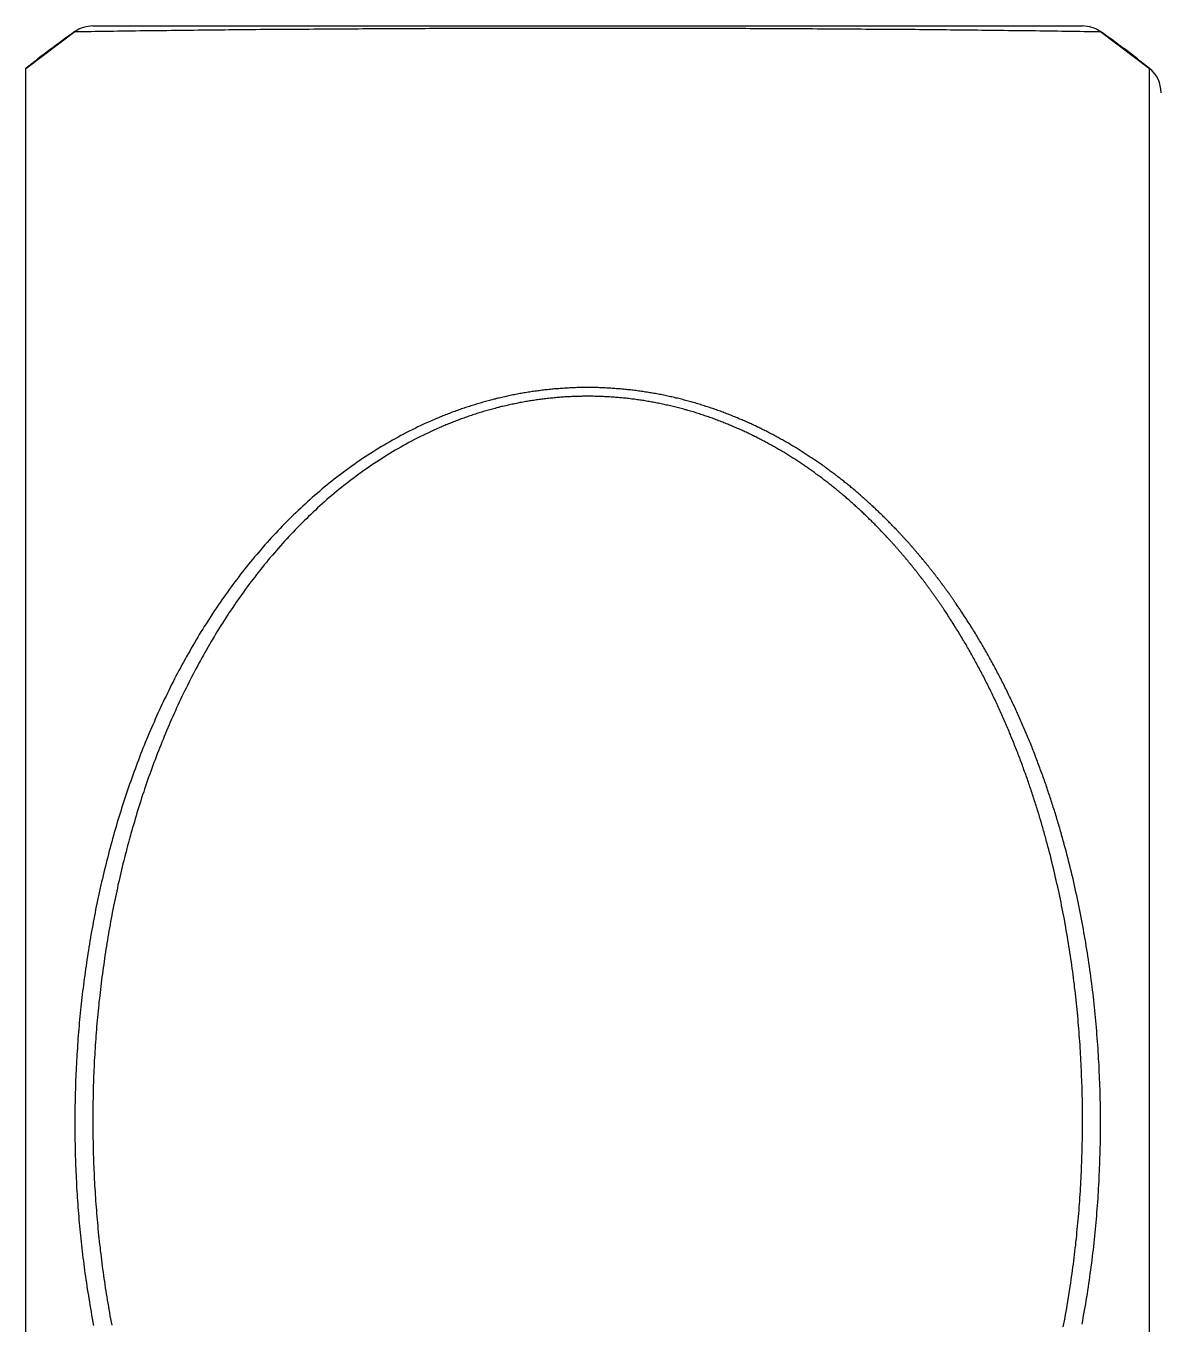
# Model space of a CAD drawing. Header units: millimetres. Extents: x 0 to 3800, y -67 to 2530.
# Drawn here: x 3326.2 to 3337.38, y 975.92 to 988.7 of the extents above; entities that cross this region are included whole.
import ezdxf

# ---------------------------------------------------------------- set-up
doc = ezdxf.new("R2010")
doc.units = ezdxf.units.MM
doc.layers.add('내부선 및 부속', color=4, linetype='Continuous')

msp = doc.modelspace()

# ---------------------------------------------------------------- linework, layer by layer
at = {"layer": '내부선 및 부속', "linetype": 'Continuous'}
for p, q in [((3326.202, 988.28), (3326.683, 988.643)), ((3326.683, 988.643), (3326.844, 988.646)), ((3326.86, 988.699), (3336.607, 988.699)), ((3336.623, 988.646), (3336.784, 988.643)), ((3336.784, 988.643), (3337.266, 988.28)), ((3326.202, 946.003), (3326.202, 988.28)), ((3337.266, 946.003), (3337.266, 988.28))]:
    msp.add_line(p, q, dxfattribs=at)
at = {"layer": '내부선 및 부속', "linetype": 'Continuous', "flags": 128}
for points in [[(3326.844, 988.646), (3326.888, 988.647), (3326.931, 988.647), (3326.975, 988.648), (3327.019, 988.649), (3327.063, 988.649), (3327.107, 988.65), (3327.151, 988.65), (3327.194, 988.651), (3327.238, 988.652), (3327.282, 988.652), (3327.326, 988.653), (3327.37, 988.653), (3327.414, 988.654), (3327.458, 988.655), (3327.501, 988.655), (3327.545, 988.656), (3327.589, 988.656), (3327.633, 988.657), (3327.677, 988.657), (3327.721, 988.658), (3327.765, 988.658), (3327.808, 988.659), (3327.852, 988.659), (3327.896, 988.66), (3327.94, 988.66), (3327.984, 988.661), (3328.028, 988.661), (3328.072, 988.661), (3328.115, 988.662), (3328.159, 988.662), (3328.203, 988.663), (3328.247, 988.663), (3328.291, 988.664), (3328.335, 988.664), (3328.378, 988.664), (3328.422, 988.665), (3328.466, 988.665), (3328.51, 988.666), (3328.554, 988.666), (3328.598, 988.666), (3328.642, 988.667), (3328.685, 988.667), (3328.729, 988.667), (3328.773, 988.668), (3328.817, 988.668), (3328.861, 988.668), (3328.905, 988.669), (3328.949, 988.669), (3328.992, 988.669), (3329.036, 988.67), (3329.08, 988.67), (3329.124, 988.67), (3329.168, 988.671), (3329.212, 988.671), (3329.256, 988.671), (3329.299, 988.671), (3329.343, 988.672), (3329.387, 988.672), (3329.431, 988.672), (3329.475, 988.672), (3329.519, 988.673), (3329.563, 988.673), (3329.606, 988.673), (3329.65, 988.673), (3329.694, 988.674), (3329.738, 988.674), (3329.782, 988.674), (3329.826, 988.674), (3329.87, 988.674), (3329.913, 988.675), (3329.957, 988.675), (3330.001, 988.675), (3330.045, 988.675), (3330.089, 988.675), (3330.133, 988.675), (3330.176, 988.676), (3330.22, 988.676), (3330.264, 988.676), (3330.308, 988.676), (3330.352, 988.676), (3330.396, 988.676), (3330.44, 988.677), (3330.483, 988.677), (3330.527, 988.677), (3330.571, 988.677), (3330.615, 988.677), (3330.659, 988.677), (3330.703, 988.677), (3330.747, 988.677), (3330.79, 988.677), (3330.834, 988.678), (3330.878, 988.678), (3330.922, 988.678), (3330.966, 988.678), (3331.01, 988.678), (3331.054, 988.678), (3331.097, 988.678), (3331.141, 988.678), (3331.185, 988.678), (3331.229, 988.678), (3331.229, 988.678), (3331.273, 988.678), (3331.317, 988.678), (3331.361, 988.678), (3331.404, 988.678), (3331.448, 988.678), (3331.492, 988.678), (3331.536, 988.678), (3331.58, 988.678), (3331.624, 988.678), (3331.668, 988.678), (3331.711, 988.678), (3331.755, 988.678), (3331.799, 988.678), (3331.843, 988.678), (3331.887, 988.678), (3331.931, 988.678), (3331.975, 988.678), (3332.018, 988.678), (3332.062, 988.678), (3332.106, 988.678), (3332.15, 988.678), (3332.194, 988.678), (3332.238, 988.678), (3332.282, 988.678), (3332.325, 988.678), (3332.369, 988.678), (3332.413, 988.678), (3332.457, 988.678), (3332.501, 988.678), (3332.545, 988.678), (3332.589, 988.678), (3332.632, 988.678), (3332.676, 988.677), (3332.72, 988.677), (3332.764, 988.677), (3332.808, 988.677), (3332.852, 988.677), (3332.896, 988.677), (3332.939, 988.677), (3332.983, 988.677), (3333.027, 988.677), (3333.071, 988.676), (3333.115, 988.676), (3333.159, 988.676), (3333.202, 988.676), (3333.246, 988.676), (3333.29, 988.676), (3333.334, 988.675), (3333.378, 988.675), (3333.422, 988.675), (3333.466, 988.675), (3333.509, 988.675), (3333.553, 988.675), (3333.597, 988.674), (3333.641, 988.674), (3333.685, 988.674), (3333.729, 988.674), (3333.773, 988.674), (3333.816, 988.673), (3333.86, 988.673), (3333.904, 988.673), (3333.948, 988.673), (3333.992, 988.672), (3334.036, 988.672), (3334.08, 988.672), (3334.123, 988.672), (3334.167, 988.671), (3334.211, 988.671), (3334.255, 988.671), (3334.299, 988.671), (3334.343, 988.67), (3334.387, 988.67), (3334.43, 988.67), (3334.474, 988.669), (3334.518, 988.669), (3334.562, 988.669), (3334.606, 988.668), (3334.65, 988.668), (3334.694, 988.668), (3334.737, 988.667), (3334.781, 988.667), (3334.825, 988.667), (3334.869, 988.666), (3334.913, 988.666), (3334.957, 988.666), (3335.001, 988.665), (3335.044, 988.665), (3335.088, 988.664), (3335.132, 988.664), (3335.176, 988.664), (3335.22, 988.663), (3335.264, 988.663), (3335.307, 988.662), (3335.351, 988.662), (3335.395, 988.661), (3335.439, 988.661), (3335.483, 988.661), (3335.527, 988.66), (3335.571, 988.66), (3335.614, 988.659), (3335.614, 988.659), (3335.658, 988.659), (3335.702, 988.658), (3335.746, 988.658), (3335.79, 988.657), (3335.834, 988.657), (3335.878, 988.656), (3335.921, 988.656), (3335.965, 988.655), (3336.009, 988.655), (3336.053, 988.654), (3336.097, 988.653), (3336.141, 988.653), (3336.185, 988.652), (3336.228, 988.652), (3336.272, 988.651), (3336.316, 988.65), (3336.36, 988.65), (3336.404, 988.649), (3336.448, 988.649), (3336.491, 988.648), (3336.535, 988.647), (3336.579, 988.647), (3336.623, 988.646), (3336.623, 988.646)], [(3333.233, 984.828), (3333.22, 984.833), (3333.208, 984.839), (3333.195, 984.844), (3333.182, 984.849), (3333.169, 984.854), (3333.157, 984.86), (3333.144, 984.865), (3333.131, 984.87), (3333.118, 984.875), (3333.105, 984.88), (3333.092, 984.885), (3333.079, 984.89), (3333.066, 984.894), (3333.053, 984.899), (3333.04, 984.904), (3333.027, 984.909), (3333.014, 984.913), (3333.001, 984.918), (3332.988, 984.923), (3332.975, 984.927), (3332.962, 984.932), (3332.949, 984.936), (3332.936, 984.941), (3332.923, 984.945), (3332.91, 984.949), (3332.896, 984.953), (3332.883, 984.958), (3332.87, 984.962), (3332.857, 984.966), (3332.844, 984.97), (3332.83, 984.974), (3332.817, 984.978), (3332.804, 984.982), (3332.791, 984.986), (3332.777, 984.99), (3332.764, 984.994), (3332.751, 984.997), (3332.737, 985.001), (3332.724, 985.005), (3332.711, 985.008), (3332.697, 985.012), (3332.684, 985.015), (3332.67, 985.019), (3332.657, 985.022), (3332.644, 985.026), (3332.63, 985.029), (3332.617, 985.032), (3332.603, 985.035), (3332.59, 985.039), (3332.576, 985.042), (3332.563, 985.045), (3332.549, 985.048), (3332.536, 985.051), (3332.522, 985.054), (3332.509, 985.057), (3332.495, 985.06), (3332.482, 985.062), (3332.468, 985.065), (3332.454, 985.068), (3332.441, 985.07), (3332.427, 985.073), (3332.414, 985.076), (3332.4, 985.078), (3332.386, 985.08), (3332.373, 985.083), (3332.359, 985.085), (3332.345, 985.087), (3332.332, 985.09), (3332.318, 985.092), (3332.304, 985.094), (3332.291, 985.096), (3332.277, 985.098), (3332.263, 985.1), (3332.25, 985.102), (3332.236, 985.104), (3332.222, 985.106), (3332.208, 985.108), (3332.195, 985.109), (3332.181, 985.111), (3332.167, 985.113), (3332.154, 985.114), (3332.14, 985.116), (3332.126, 985.117), (3332.112, 985.119), (3332.098, 985.12), (3332.085, 985.121), (3332.071, 985.123), (3332.057, 985.124), (3332.043, 985.125), (3332.03, 985.126), (3332.016, 985.127), (3332.002, 985.128), (3331.988, 985.129), (3331.974, 985.13), (3331.961, 985.131), (3331.947, 985.132), (3331.933, 985.133), (3331.919, 985.133), (3331.905, 985.134), (3331.891, 985.135), (3331.891, 985.135), (3331.878, 985.135), (3331.864, 985.136), (3331.85, 985.136), (3331.836, 985.137), (3331.822, 985.137), (3331.808, 985.137), (3331.795, 985.137), (3331.781, 985.138), (3331.767, 985.138), (3331.753, 985.138), (3331.739, 985.138), (3331.725, 985.138), (3331.712, 985.138), (3331.698, 985.138), (3331.684, 985.138), (3331.67, 985.137), (3331.656, 985.137), (3331.642, 985.137), (3331.629, 985.137), (3331.615, 985.136), (3331.601, 985.136), (3331.587, 985.135), (3331.573, 985.135), (3331.559, 985.134), (3331.546, 985.133), (3331.532, 985.133), (3331.518, 985.132), (3331.504, 985.131), (3331.49, 985.13), (3331.477, 985.129), (3331.463, 985.128), (3331.449, 985.127), (3331.435, 985.126), (3331.421, 985.125), (3331.408, 985.124), (3331.394, 985.122), (3331.38, 985.121), (3331.366, 985.12), (3331.353, 985.118), (3331.339, 985.117), (3331.325, 985.116), (3331.311, 985.114), (3331.297, 985.112), (3331.284, 985.111), (3331.27, 985.109), (3331.256, 985.107), (3331.243, 985.106), (3331.229, 985.104), (3331.215, 985.102), (3331.201, 985.1), (3331.188, 985.098), (3331.174, 985.096), (3331.16, 985.094), (3331.147, 985.092), (3331.133, 985.089), (3331.119, 985.087), (3331.106, 985.085), (3331.092, 985.082), (3331.078, 985.08), (3331.065, 985.078), (3331.051, 985.075), (3331.038, 985.073), (3331.024, 985.07), (3331.01, 985.067), (3330.997, 985.065), (3330.983, 985.062), (3330.97, 985.059), (3330.956, 985.056), (3330.943, 985.053), (3330.929, 985.05), (3330.916, 985.047), (3330.902, 985.044), (3330.889, 985.041), (3330.875, 985.038), (3330.862, 985.035), (3330.848, 985.032), (3330.835, 985.029), (3330.821, 985.025), (3330.808, 985.022), (3330.794, 985.018), (3330.781, 985.015), (3330.768, 985.011), (3330.754, 985.008), (3330.741, 985.004), (3330.728, 985.001), (3330.714, 984.997), (3330.701, 984.993), (3330.688, 984.989), (3330.674, 984.985), (3330.661, 984.981), (3330.648, 984.978), (3330.634, 984.974), (3330.621, 984.969), (3330.608, 984.965), (3330.595, 984.961), (3330.582, 984.957), (3330.568, 984.953), (3330.555, 984.949), (3330.542, 984.944), (3330.529, 984.94), (3330.529, 984.94), (3330.516, 984.935), (3330.503, 984.931), (3330.49, 984.927), (3330.477, 984.922), (3330.464, 984.917), (3330.451, 984.913), (3330.438, 984.908), (3330.425, 984.903), (3330.412, 984.899), (3330.399, 984.894), (3330.386, 984.889), (3330.373, 984.884), (3330.36, 984.879), (3330.347, 984.874), (3330.334, 984.869), (3330.321, 984.864), (3330.308, 984.859), (3330.296, 984.854), (3330.283, 984.848), (3330.27, 984.843), (3330.257, 984.838), (3330.244, 984.833), (3330.232, 984.827), (3330.232, 984.827)], [(3333.187, 984.746), (3333.174, 984.751), (3333.162, 984.756), (3333.15, 984.761), (3333.137, 984.767), (3333.125, 984.772), (3333.112, 984.777), (3333.1, 984.782), (3333.088, 984.787), (3333.075, 984.792), (3333.063, 984.797), (3333.05, 984.802), (3333.038, 984.807), (3333.025, 984.811), (3333.013, 984.816), (3333, 984.821), (3332.987, 984.825), (3332.975, 984.83), (3332.962, 984.835), (3332.949, 984.839), (3332.937, 984.844), (3332.924, 984.848), (3332.911, 984.853), (3332.899, 984.857), (3332.886, 984.861), (3332.873, 984.865), (3332.861, 984.87), (3332.848, 984.874), (3332.835, 984.878), (3332.822, 984.882), (3332.809, 984.886), (3332.797, 984.89), (3332.784, 984.894), (3332.771, 984.898), (3332.758, 984.902), (3332.745, 984.906), (3332.732, 984.909), (3332.719, 984.913), (3332.706, 984.917), (3332.693, 984.92), (3332.68, 984.924), (3332.667, 984.927), (3332.654, 984.931), (3332.641, 984.934), (3332.628, 984.938), (3332.615, 984.941), (3332.602, 984.944), (3332.589, 984.948), (3332.576, 984.951), (3332.563, 984.954), (3332.55, 984.957), (3332.537, 984.96), (3332.524, 984.963), (3332.511, 984.966), (3332.498, 984.969), (3332.485, 984.972), (3332.471, 984.975), (3332.458, 984.977), (3332.445, 984.98), (3332.432, 984.983), (3332.419, 984.985), (3332.406, 984.988), (3332.392, 984.99), (3332.379, 984.993), (3332.366, 984.995), (3332.353, 984.998), (3332.34, 985), (3332.326, 985.002), (3332.313, 985.004), (3332.3, 985.007), (3332.286, 985.009), (3332.273, 985.011), (3332.26, 985.013), (3332.247, 985.015), (3332.233, 985.017), (3332.22, 985.018), (3332.207, 985.02), (3332.193, 985.022), (3332.18, 985.024), (3332.167, 985.025), (3332.153, 985.027), (3332.14, 985.029), (3332.127, 985.03), (3332.113, 985.032), (3332.1, 985.033), (3332.087, 985.034), (3332.073, 985.036), (3332.06, 985.037), (3332.047, 985.038), (3332.033, 985.039), (3332.02, 985.04), (3332.006, 985.041), (3331.993, 985.042), (3331.98, 985.043), (3331.966, 985.044), (3331.953, 985.045), (3331.939, 985.046), (3331.926, 985.047), (3331.913, 985.047), (3331.899, 985.048), (3331.886, 985.049), (3331.886, 985.049), (3331.872, 985.049), (3331.859, 985.05), (3331.845, 985.05), (3331.832, 985.051), (3331.819, 985.051), (3331.805, 985.051), (3331.792, 985.052), (3331.778, 985.052), (3331.765, 985.052), (3331.751, 985.052), (3331.738, 985.052), (3331.725, 985.052), (3331.711, 985.052), (3331.698, 985.052), (3331.684, 985.052), (3331.671, 985.051), (3331.657, 985.051), (3331.644, 985.051), (3331.631, 985.051), (3331.617, 985.05), (3331.604, 985.05), (3331.59, 985.049), (3331.577, 985.049), (3331.563, 985.048), (3331.55, 985.047), (3331.537, 985.047), (3331.523, 985.046), (3331.51, 985.045), (3331.496, 985.044), (3331.483, 985.043), (3331.47, 985.042), (3331.456, 985.041), (3331.443, 985.04), (3331.429, 985.039), (3331.416, 985.038), (3331.403, 985.037), (3331.389, 985.035), (3331.376, 985.034), (3331.363, 985.033), (3331.349, 985.031), (3331.336, 985.03), (3331.322, 985.028), (3331.309, 985.027), (3331.296, 985.025), (3331.282, 985.023), (3331.269, 985.021), (3331.256, 985.02), (3331.243, 985.018), (3331.229, 985.016), (3331.216, 985.014), (3331.203, 985.012), (3331.189, 985.01), (3331.176, 985.008), (3331.163, 985.006), (3331.15, 985.004), (3331.136, 985.001), (3331.123, 984.999), (3331.11, 984.997), (3331.097, 984.994), (3331.083, 984.992), (3331.07, 984.99), (3331.057, 984.987), (3331.044, 984.984), (3331.031, 984.982), (3331.017, 984.979), (3331.004, 984.976), (3330.991, 984.974), (3330.978, 984.971), (3330.965, 984.968), (3330.952, 984.965), (3330.939, 984.962), (3330.926, 984.959), (3330.912, 984.956), (3330.899, 984.953), (3330.886, 984.95), (3330.873, 984.947), (3330.86, 984.943), (3330.847, 984.94), (3330.834, 984.937), (3330.821, 984.933), (3330.808, 984.93), (3330.795, 984.926), (3330.782, 984.923), (3330.769, 984.919), (3330.756, 984.916), (3330.743, 984.912), (3330.731, 984.908), (3330.718, 984.904), (3330.705, 984.901), (3330.692, 984.897), (3330.679, 984.893), (3330.666, 984.889), (3330.653, 984.885), (3330.641, 984.881), (3330.628, 984.877), (3330.615, 984.873), (3330.602, 984.868), (3330.589, 984.864), (3330.577, 984.86), (3330.564, 984.856), (3330.564, 984.856), (3330.551, 984.851), (3330.539, 984.847), (3330.526, 984.842), (3330.513, 984.838), (3330.501, 984.833), (3330.488, 984.829), (3330.475, 984.824), (3330.463, 984.819), (3330.45, 984.815), (3330.438, 984.81), (3330.425, 984.805), (3330.413, 984.8), (3330.4, 984.795), (3330.388, 984.79), (3330.375, 984.785), (3330.363, 984.78), (3330.35, 984.775), (3330.338, 984.77), (3330.326, 984.765), (3330.313, 984.76), (3330.301, 984.755), (3330.289, 984.749), (3330.276, 984.744), (3330.276, 984.744)], [(3330.232, 984.827), (3330.203, 984.815), (3330.174, 984.802), (3330.146, 984.789), (3330.117, 984.776), (3330.089, 984.763), (3330.061, 984.75), (3330.033, 984.736), (3330.004, 984.722), (3329.977, 984.708), (3329.949, 984.694), (3329.921, 984.679), (3329.893, 984.665), (3329.866, 984.65), (3329.838, 984.634), (3329.811, 984.619), (3329.784, 984.604), (3329.756, 984.588), (3329.729, 984.572), (3329.702, 984.556), (3329.676, 984.54), (3329.649, 984.523), (3329.622, 984.506), (3329.596, 984.489), (3329.569, 984.472), (3329.543, 984.455), (3329.517, 984.438), (3329.491, 984.42), (3329.465, 984.402), (3329.439, 984.384), (3329.414, 984.366), (3329.388, 984.348), (3329.363, 984.329), (3329.337, 984.311), (3329.312, 984.292), (3329.287, 984.273), (3329.262, 984.254), (3329.237, 984.235), (3329.213, 984.215), (3329.188, 984.195), (3329.164, 984.176), (3329.14, 984.156), (3329.115, 984.136), (3329.091, 984.115), (3329.068, 984.095), (3329.044, 984.075), (3329.02, 984.054), (3328.997, 984.033), (3328.973, 984.012), (3328.95, 983.991), (3328.927, 983.97), (3328.904, 983.948), (3328.881, 983.927), (3328.859, 983.905), (3328.836, 983.883), (3328.814, 983.861), (3328.792, 983.839), (3328.769, 983.817), (3328.747, 983.795), (3328.726, 983.772), (3328.704, 983.75), (3328.682, 983.727), (3328.661, 983.704), (3328.639, 983.681), (3328.618, 983.658), (3328.597, 983.635), (3328.576, 983.612), (3328.555, 983.588), (3328.535, 983.565), (3328.514, 983.541), (3328.494, 983.517), (3328.474, 983.494), (3328.453, 983.47), (3328.433, 983.446), (3328.414, 983.421), (3328.394, 983.397), (3328.374, 983.373), (3328.355, 983.348), (3328.335, 983.323), (3328.316, 983.299), (3328.297, 983.274), (3328.278, 983.249), (3328.259, 983.224), (3328.24, 983.199), (3328.222, 983.174), (3328.203, 983.148), (3328.185, 983.123), (3328.167, 983.098), (3328.149, 983.072), (3328.131, 983.046), (3328.113, 983.021), (3328.095, 982.995), (3328.078, 982.969), (3328.06, 982.943), (3328.043, 982.917), (3328.026, 982.891), (3328.009, 982.864), (3327.992, 982.838), (3327.975, 982.812), (3327.958, 982.785), (3327.942, 982.759), (3327.942, 982.759), (3327.925, 982.732), (3327.909, 982.705), (3327.893, 982.679), (3327.877, 982.652), (3327.861, 982.625), (3327.845, 982.598), (3327.829, 982.571), (3327.814, 982.543), (3327.798, 982.516), (3327.783, 982.489), (3327.768, 982.462), (3327.752, 982.434), (3327.738, 982.407), (3327.723, 982.379), (3327.708, 982.351), (3327.693, 982.324), (3327.679, 982.296), (3327.664, 982.268), (3327.65, 982.24), (3327.636, 982.212), (3327.622, 982.184), (3327.608, 982.156), (3327.594, 982.128), (3327.581, 982.1), (3327.567, 982.072), (3327.554, 982.044), (3327.54, 982.015), (3327.527, 981.987), (3327.514, 981.959), (3327.501, 981.93), (3327.488, 981.902), (3327.475, 981.873), (3327.463, 981.844), (3327.45, 981.816), (3327.438, 981.787), (3327.426, 981.758), (3327.413, 981.729), (3327.401, 981.701), (3327.389, 981.672), (3327.377, 981.643), (3327.366, 981.614), (3327.354, 981.585), (3327.343, 981.556), (3327.331, 981.526), (3327.32, 981.497), (3327.309, 981.468), (3327.298, 981.439), (3327.287, 981.409), (3327.276, 981.38), (3327.265, 981.351), (3327.254, 981.321), (3327.244, 981.292), (3327.233, 981.262), (3327.223, 981.233), (3327.213, 981.203), (3327.203, 981.174), (3327.193, 981.144), (3327.183, 981.114), (3327.173, 981.085), (3327.163, 981.055), (3327.154, 981.025), (3327.144, 980.995), (3327.135, 980.965), (3327.126, 980.935), (3327.117, 980.906), (3327.107, 980.876), (3327.098, 980.846), (3327.09, 980.816), (3327.081, 980.786), (3327.072, 980.755), (3327.064, 980.725), (3327.055, 980.695), (3327.047, 980.665), (3327.039, 980.635), (3327.03, 980.605), (3327.022, 980.575), (3327.014, 980.544), (3327.007, 980.514), (3326.999, 980.484), (3326.991, 980.453), (3326.984, 980.423), (3326.976, 980.393), (3326.969, 980.362), (3326.962, 980.332), (3326.954, 980.301), (3326.947, 980.271), (3326.94, 980.24), (3326.933, 980.21), (3326.927, 980.179), (3326.92, 980.149), (3326.913, 980.118), (3326.907, 980.088), (3326.901, 980.057), (3326.894, 980.026), (3326.888, 979.996), (3326.882, 979.965), (3326.876, 979.934), (3326.87, 979.903), (3326.864, 979.873), (3326.859, 979.842), (3326.859, 979.842), (3326.853, 979.811), (3326.847, 979.78), (3326.842, 979.75), (3326.837, 979.719), (3326.831, 979.688), (3326.826, 979.657), (3326.821, 979.626), (3326.816, 979.595), (3326.811, 979.565), (3326.807, 979.534), (3326.802, 979.503), (3326.797, 979.472), (3326.793, 979.441), (3326.788, 979.41), (3326.784, 979.379), (3326.78, 979.348), (3326.776, 979.317), (3326.772, 979.286), (3326.768, 979.255), (3326.764, 979.224), (3326.76, 979.193), (3326.756, 979.162), (3326.753, 979.131), (3326.749, 979.1), (3326.746, 979.069), (3326.743, 979.038), (3326.739, 979.006), (3326.736, 978.975), (3326.733, 978.944), (3326.73, 978.913), (3326.727, 978.882), (3326.725, 978.851), (3326.722, 978.82), (3326.719, 978.788), (3326.717, 978.757), (3326.714, 978.726), (3326.712, 978.695), (3326.71, 978.664), (3326.708, 978.632), (3326.706, 978.601), (3326.704, 978.57), (3326.702, 978.539), (3326.7, 978.507), (3326.698, 978.476), (3326.697, 978.445), (3326.695, 978.413), (3326.694, 978.382), (3326.692, 978.351), (3326.691, 978.32), (3326.69, 978.288), (3326.689, 978.257), (3326.688, 978.226), (3326.687, 978.194), (3326.686, 978.163), (3326.685, 978.132), (3326.685, 978.1), (3326.684, 978.069), (3326.684, 978.038), (3326.683, 978.006), (3326.683, 977.975), (3326.683, 977.944), (3326.683, 977.912), (3326.683, 977.881), (3326.683, 977.85), (3326.683, 977.818), (3326.683, 977.787), (3326.684, 977.756), (3326.684, 977.724), (3326.685, 977.693), (3326.685, 977.661), (3326.686, 977.63), (3326.687, 977.599), (3326.687, 977.567), (3326.688, 977.536), (3326.689, 977.505), (3326.691, 977.473), (3326.692, 977.442), (3326.693, 977.411), (3326.695, 977.38), (3326.696, 977.348), (3326.698, 977.317), (3326.699, 977.286), (3326.701, 977.254), (3326.703, 977.223), (3326.705, 977.192), (3326.707, 977.16), (3326.709, 977.129), (3326.711, 977.098), (3326.714, 977.067), (3326.716, 977.035), (3326.719, 977.004), (3326.721, 976.973), (3326.724, 976.942), (3326.727, 976.911), (3326.73, 976.879), (3326.733, 976.848), (3326.736, 976.817), (3326.739, 976.786), (3326.742, 976.755), (3326.745, 976.724), (3326.745, 976.724), (3326.749, 976.692), (3326.752, 976.661), (3326.756, 976.63), (3326.759, 976.599), (3326.763, 976.568), (3326.767, 976.537), (3326.771, 976.506), (3326.775, 976.475), (3326.779, 976.444), (3326.783, 976.413), (3326.788, 976.382), (3326.792, 976.351), (3326.797, 976.32), (3326.801, 976.289), (3326.806, 976.258), (3326.811, 976.227), (3326.816, 976.196), (3326.821, 976.165), (3326.826, 976.135), (3326.826, 976.135)], [(3334.773, 983.739), (3334.765, 983.747), (3334.757, 983.756), (3334.749, 983.764), (3334.74, 983.773), (3334.732, 983.781), (3334.724, 983.79), (3334.715, 983.799), (3334.707, 983.807), (3334.699, 983.816), (3334.69, 983.824), (3334.682, 983.832), (3334.673, 983.841), (3334.665, 983.849), (3334.656, 983.858), (3334.648, 983.866), (3334.639, 983.874), (3334.631, 983.883), (3334.622, 983.891), (3334.614, 983.899), (3334.605, 983.908), (3334.596, 983.916), (3334.588, 983.924), (3334.579, 983.932), (3334.571, 983.941), (3334.562, 983.949), (3334.553, 983.957), (3334.544, 983.965), (3334.536, 983.973), (3334.527, 983.981), (3334.518, 983.989), (3334.509, 983.997), (3334.5, 984.006), (3334.492, 984.014), (3334.483, 984.022), (3334.474, 984.03), (3334.465, 984.037), (3334.456, 984.045), (3334.447, 984.053), (3334.438, 984.061), (3334.429, 984.069), (3334.42, 984.077), (3334.411, 984.085), (3334.402, 984.093), (3334.393, 984.1), (3334.384, 984.108), (3334.375, 984.116), (3334.366, 984.124), (3334.357, 984.131), (3334.347, 984.139), (3334.338, 984.147), (3334.329, 984.154), (3334.32, 984.162), (3334.311, 984.17), (3334.301, 984.177), (3334.292, 984.185), (3334.283, 984.192), (3334.273, 984.2), (3334.264, 984.207), (3334.255, 984.215), (3334.245, 984.222), (3334.236, 984.229), (3334.227, 984.237), (3334.217, 984.244), (3334.208, 984.252), (3334.198, 984.259), (3334.189, 984.266), (3334.179, 984.273), (3334.17, 984.281), (3334.16, 984.288), (3334.151, 984.295), (3334.141, 984.302), (3334.132, 984.309), (3334.122, 984.316), (3334.112, 984.324), (3334.103, 984.331), (3334.093, 984.338), (3334.084, 984.345), (3334.074, 984.352), (3334.064, 984.359), (3334.054, 984.366), (3334.045, 984.373), (3334.035, 984.38), (3334.025, 984.386), (3334.015, 984.393), (3334.005, 984.4), (3333.996, 984.407), (3333.986, 984.414), (3333.976, 984.42), (3333.966, 984.427), (3333.956, 984.434), (3333.946, 984.44), (3333.936, 984.447), (3333.926, 984.454), (3333.916, 984.46), (3333.906, 984.467), (3333.896, 984.473), (3333.886, 984.48), (3333.876, 984.486), (3333.866, 984.493), (3333.856, 984.499), (3333.856, 984.499), (3333.846, 984.506), (3333.836, 984.512), (3333.826, 984.518), (3333.815, 984.525), (3333.805, 984.531), (3333.795, 984.537), (3333.785, 984.544), (3333.775, 984.55), (3333.764, 984.556), (3333.754, 984.562), (3333.744, 984.568), (3333.734, 984.574), (3333.723, 984.581), (3333.713, 984.587), (3333.703, 984.593), (3333.692, 984.599), (3333.682, 984.605), (3333.672, 984.61), (3333.661, 984.616), (3333.651, 984.622), (3333.64, 984.628), (3333.63, 984.634), (3333.619, 984.64), (3333.609, 984.645), (3333.599, 984.651), (3333.588, 984.657), (3333.577, 984.663), (3333.567, 984.668), (3333.556, 984.674), (3333.546, 984.679), (3333.535, 984.685), (3333.525, 984.69), (3333.514, 984.696), (3333.503, 984.701), (3333.493, 984.707), (3333.482, 984.712), (3333.471, 984.718), (3333.461, 984.723), (3333.45, 984.728), (3333.439, 984.734), (3333.429, 984.739), (3333.418, 984.744), (3333.407, 984.749), (3333.396, 984.754), (3333.386, 984.76), (3333.375, 984.765), (3333.364, 984.77), (3333.353, 984.775), (3333.342, 984.78), (3333.331, 984.785), (3333.321, 984.79), (3333.31, 984.795), (3333.299, 984.799), (3333.288, 984.804), (3333.277, 984.809), (3333.266, 984.814), (3333.255, 984.819), (3333.244, 984.823), (3333.233, 984.828), (3333.233, 984.828)], [(3330.276, 984.744), (3330.248, 984.732), (3330.22, 984.719), (3330.192, 984.706), (3330.165, 984.693), (3330.137, 984.68), (3330.109, 984.667), (3330.082, 984.653), (3330.054, 984.639), (3330.027, 984.625), (3330, 984.611), (3329.973, 984.596), (3329.946, 984.582), (3329.919, 984.567), (3329.892, 984.552), (3329.865, 984.536), (3329.839, 984.521), (3329.812, 984.505), (3329.786, 984.489), (3329.76, 984.473), (3329.734, 984.457), (3329.708, 984.44), (3329.682, 984.424), (3329.656, 984.407), (3329.63, 984.39), (3329.605, 984.373), (3329.579, 984.355), (3329.554, 984.338), (3329.529, 984.32), (3329.504, 984.302), (3329.479, 984.284), (3329.454, 984.266), (3329.429, 984.247), (3329.405, 984.229), (3329.38, 984.21), (3329.356, 984.191), (3329.332, 984.172), (3329.308, 984.153), (3329.284, 984.133), (3329.26, 984.114), (3329.236, 984.094), (3329.213, 984.074), (3329.189, 984.054), (3329.166, 984.034), (3329.143, 984.014), (3329.12, 983.993), (3329.097, 983.973), (3329.074, 983.952), (3329.052, 983.931), (3329.029, 983.91), (3329.007, 983.889), (3328.985, 983.868), (3328.963, 983.846), (3328.941, 983.825), (3328.919, 983.803), (3328.897, 983.781), (3328.876, 983.759), (3328.854, 983.737), (3328.833, 983.715), (3328.812, 983.693), (3328.791, 983.671), (3328.77, 983.648), (3328.749, 983.625), (3328.729, 983.603), (3328.708, 983.58), (3328.688, 983.557), (3328.668, 983.534), (3328.648, 983.51), (3328.628, 983.487), (3328.608, 983.463), (3328.588, 983.44), (3328.569, 983.416), (3328.549, 983.392), (3328.53, 983.369), (3328.511, 983.345), (3328.492, 983.32), (3328.473, 983.296), (3328.454, 983.272), (3328.435, 983.248), (3328.417, 983.223), (3328.398, 983.198), (3328.38, 983.174), (3328.362, 983.149), (3328.344, 983.124), (3328.326, 983.099), (3328.308, 983.074), (3328.291, 983.049), (3328.273, 983.024), (3328.256, 982.999), (3328.239, 982.973), (3328.221, 982.948), (3328.204, 982.922), (3328.188, 982.897), (3328.171, 982.871), (3328.154, 982.845), (3328.138, 982.819), (3328.121, 982.793), (3328.105, 982.767), (3328.089, 982.741), (3328.073, 982.715), (3328.057, 982.689), (3328.057, 982.689), (3328.041, 982.662), (3328.026, 982.636), (3328.01, 982.609), (3327.995, 982.583), (3327.979, 982.556), (3327.964, 982.53), (3327.949, 982.503), (3327.934, 982.476), (3327.919, 982.449), (3327.905, 982.422), (3327.89, 982.395), (3327.876, 982.368), (3327.861, 982.341), (3327.847, 982.314), (3327.833, 982.286), (3327.819, 982.259), (3327.805, 982.232), (3327.791, 982.204), (3327.778, 982.177), (3327.764, 982.149), (3327.751, 982.122), (3327.738, 982.094), (3327.724, 982.066), (3327.711, 982.039), (3327.698, 982.011), (3327.685, 981.983), (3327.673, 981.955), (3327.66, 981.927), (3327.648, 981.899), (3327.635, 981.871), (3327.623, 981.843), (3327.611, 981.815), (3327.599, 981.786), (3327.587, 981.758), (3327.575, 981.73), (3327.563, 981.702), (3327.552, 981.673), (3327.54, 981.645), (3327.529, 981.616), (3327.517, 981.588), (3327.506, 981.559), (3327.495, 981.531), (3327.484, 981.502), (3327.473, 981.473), (3327.462, 981.445), (3327.452, 981.416), (3327.441, 981.387), (3327.431, 981.358), (3327.42, 981.329), (3327.41, 981.3), (3327.4, 981.271), (3327.39, 981.242), (3327.38, 981.213), (3327.37, 981.184), (3327.361, 981.155), (3327.351, 981.126), (3327.341, 981.097), (3327.332, 981.068), (3327.323, 981.038), (3327.314, 981.009), (3327.304, 980.98), (3327.295, 980.951), (3327.286, 980.921), (3327.278, 980.892), (3327.269, 980.862), (3327.26, 980.833), (3327.252, 980.804), (3327.243, 980.774), (3327.235, 980.745), (3327.227, 980.715), (3327.219, 980.685), (3327.211, 980.656), (3327.203, 980.626), (3327.195, 980.597), (3327.187, 980.567), (3327.18, 980.537), (3327.172, 980.507), (3327.165, 980.478), (3327.157, 980.448), (3327.15, 980.418), (3327.143, 980.388), (3327.136, 980.358), (3327.129, 980.329), (3327.122, 980.299), (3327.115, 980.269), (3327.108, 980.239), (3327.102, 980.209), (3327.095, 980.179), (3327.089, 980.149), (3327.083, 980.119), (3327.076, 980.089), (3327.07, 980.059), (3327.064, 980.029), (3327.058, 979.999), (3327.052, 979.969), (3327.047, 979.938), (3327.041, 979.908), (3327.035, 979.878), (3327.03, 979.848), (3327.024, 979.818), (3327.024, 979.818), (3327.019, 979.788), (3327.014, 979.757), (3327.009, 979.727), (3327.004, 979.697), (3326.999, 979.667), (3326.994, 979.636), (3326.989, 979.606), (3326.984, 979.576), (3326.98, 979.546), (3326.975, 979.515), (3326.971, 979.485), (3326.967, 979.455), (3326.962, 979.424), (3326.958, 979.394), (3326.954, 979.363), (3326.95, 979.333), (3326.946, 979.303), (3326.942, 979.272), (3326.939, 979.242), (3326.935, 979.211), (3326.932, 979.181), (3326.928, 979.15), (3326.925, 979.12), (3326.921, 979.089), (3326.918, 979.059), (3326.915, 979.028), (3326.912, 978.998), (3326.909, 978.967), (3326.906, 978.937), (3326.904, 978.906), (3326.901, 978.876), (3326.898, 978.845), (3326.896, 978.815), (3326.893, 978.784), (3326.891, 978.753), (3326.889, 978.723), (3326.887, 978.692), (3326.884, 978.662), (3326.882, 978.631), (3326.881, 978.6), (3326.879, 978.57), (3326.877, 978.539), (3326.875, 978.508), (3326.874, 978.478), (3326.872, 978.447), (3326.871, 978.416), (3326.87, 978.386), (3326.868, 978.355), (3326.867, 978.324), (3326.866, 978.294), (3326.865, 978.263), (3326.864, 978.232), (3326.863, 978.202), (3326.863, 978.171), (3326.862, 978.14), (3326.861, 978.109), (3326.861, 978.079), (3326.86, 978.048), (3326.86, 978.017), (3326.86, 977.987), (3326.86, 977.956), (3326.86, 977.925), (3326.86, 977.894), (3326.86, 977.864), (3326.86, 977.833), (3326.86, 977.802), (3326.861, 977.772), (3326.861, 977.741), (3326.862, 977.71), (3326.862, 977.679), (3326.863, 977.649), (3326.864, 977.618), (3326.865, 977.587), (3326.866, 977.556), (3326.867, 977.526), (3326.868, 977.495), (3326.869, 977.464), (3326.87, 977.434), (3326.872, 977.403), (3326.873, 977.372), (3326.875, 977.342), (3326.876, 977.311), (3326.878, 977.28), (3326.88, 977.249), (3326.882, 977.219), (3326.884, 977.188), (3326.886, 977.158), (3326.888, 977.127), (3326.89, 977.096), (3326.892, 977.066), (3326.895, 977.035), (3326.897, 977.004), (3326.9, 976.974), (3326.903, 976.943), (3326.905, 976.913), (3326.908, 976.882), (3326.911, 976.851), (3326.914, 976.821), (3326.917, 976.79), (3326.92, 976.76), (3326.92, 976.76), (3326.924, 976.729), (3326.927, 976.699), (3326.931, 976.668), (3326.934, 976.638), (3326.938, 976.607), (3326.941, 976.577), (3326.945, 976.546), (3326.949, 976.516), (3326.953, 976.486), (3326.957, 976.455), (3326.961, 976.425), (3326.966, 976.394), (3326.97, 976.364), (3326.974, 976.334), (3326.979, 976.303), (3326.983, 976.273), (3326.988, 976.243), (3326.993, 976.212), (3326.998, 976.182), (3326.998, 976.182)], [(3334.681, 983.664), (3334.673, 983.673), (3334.665, 983.682), (3334.657, 983.69), (3334.649, 983.698), (3334.641, 983.707), (3334.633, 983.715), (3334.625, 983.724), (3334.617, 983.732), (3334.609, 983.741), (3334.601, 983.749), (3334.593, 983.757), (3334.585, 983.766), (3334.577, 983.774), (3334.568, 983.782), (3334.56, 983.791), (3334.552, 983.799), (3334.544, 983.807), (3334.535, 983.815), (3334.527, 983.824), (3334.519, 983.832), (3334.51, 983.84), (3334.502, 983.848), (3334.494, 983.856), (3334.485, 983.865), (3334.477, 983.873), (3334.468, 983.881), (3334.46, 983.889), (3334.452, 983.897), (3334.443, 983.905), (3334.435, 983.913), (3334.426, 983.921), (3334.418, 983.929), (3334.409, 983.937), (3334.4, 983.945), (3334.392, 983.953), (3334.383, 983.96), (3334.375, 983.968), (3334.366, 983.976), (3334.357, 983.984), (3334.349, 983.992), (3334.34, 984), (3334.331, 984.007), (3334.322, 984.015), (3334.314, 984.023), (3334.305, 984.031), (3334.296, 984.038), (3334.287, 984.046), (3334.278, 984.054), (3334.269, 984.061), (3334.261, 984.069), (3334.252, 984.076), (3334.243, 984.084), (3334.234, 984.091), (3334.225, 984.099), (3334.216, 984.106), (3334.207, 984.114), (3334.198, 984.121), (3334.189, 984.129), (3334.18, 984.136), (3334.171, 984.144), (3334.162, 984.151), (3334.153, 984.158), (3334.143, 984.165), (3334.134, 984.173), (3334.125, 984.18), (3334.116, 984.187), (3334.107, 984.194), (3334.098, 984.202), (3334.088, 984.209), (3334.079, 984.216), (3334.07, 984.223), (3334.06, 984.23), (3334.051, 984.237), (3334.042, 984.244), (3334.032, 984.251), (3334.023, 984.258), (3334.014, 984.265), (3334.004, 984.272), (3333.995, 984.279), (3333.985, 984.286), (3333.976, 984.293), (3333.967, 984.3), (3333.957, 984.307), (3333.947, 984.313), (3333.938, 984.32), (3333.928, 984.327), (3333.919, 984.334), (3333.909, 984.34), (3333.9, 984.347), (3333.89, 984.354), (3333.88, 984.36), (3333.871, 984.367), (3333.861, 984.374), (3333.851, 984.38), (3333.842, 984.387), (3333.832, 984.393), (3333.822, 984.4), (3333.812, 984.406), (3333.803, 984.413), (3333.793, 984.419), (3333.793, 984.419), (3333.783, 984.425), (3333.773, 984.432), (3333.763, 984.438), (3333.753, 984.444), (3333.744, 984.45), (3333.734, 984.457), (3333.724, 984.463), (3333.714, 984.469), (3333.704, 984.475), (3333.694, 984.481), (3333.684, 984.487), (3333.674, 984.494), (3333.664, 984.5), (3333.654, 984.506), (3333.644, 984.512), (3333.634, 984.518), (3333.624, 984.523), (3333.614, 984.529), (3333.603, 984.535), (3333.593, 984.541), (3333.583, 984.547), (3333.573, 984.553), (3333.563, 984.558), (3333.553, 984.564), (3333.542, 984.57), (3333.532, 984.576), (3333.522, 984.581), (3333.512, 984.587), (3333.501, 984.592), (3333.491, 984.598), (3333.481, 984.603), (3333.471, 984.609), (3333.46, 984.614), (3333.45, 984.62), (3333.44, 984.625), (3333.429, 984.631), (3333.419, 984.636), (3333.408, 984.641), (3333.398, 984.647), (3333.388, 984.652), (3333.377, 984.657), (3333.367, 984.662), (3333.356, 984.667), (3333.346, 984.673), (3333.335, 984.678), (3333.325, 984.683), (3333.314, 984.688), (3333.304, 984.693), (3333.293, 984.698), (3333.282, 984.703), (3333.272, 984.708), (3333.261, 984.712), (3333.251, 984.717), (3333.24, 984.722), (3333.229, 984.727), (3333.219, 984.732), (3333.208, 984.736), (3333.197, 984.741), (3333.187, 984.746), (3333.187, 984.746)], [(3335.363, 983.007), (3335.36, 983.012), (3335.356, 983.017), (3335.353, 983.022), (3335.35, 983.026), (3335.346, 983.031), (3335.343, 983.036), (3335.34, 983.041), (3335.336, 983.046), (3335.333, 983.051), (3335.329, 983.056), (3335.326, 983.06), (3335.323, 983.065), (3335.319, 983.07), (3335.316, 983.075), (3335.312, 983.08), (3335.309, 983.085), (3335.306, 983.089), (3335.302, 983.094), (3335.299, 983.099), (3335.295, 983.104), (3335.292, 983.109), (3335.289, 983.114), (3335.285, 983.118), (3335.282, 983.123), (3335.278, 983.128), (3335.275, 983.133), (3335.271, 983.138), (3335.268, 983.142), (3335.264, 983.147), (3335.261, 983.152), (3335.257, 983.157), (3335.254, 983.161), (3335.25, 983.166), (3335.247, 983.171), (3335.243, 983.176), (3335.24, 983.181), (3335.236, 983.185), (3335.233, 983.19), (3335.229, 983.195), (3335.226, 983.2), (3335.222, 983.204), (3335.219, 983.209), (3335.215, 983.214), (3335.212, 983.219), (3335.208, 983.223), (3335.205, 983.228), (3335.201, 983.233), (3335.197, 983.237), (3335.194, 983.242), (3335.19, 983.247), (3335.187, 983.252), (3335.183, 983.256), (3335.18, 983.261), (3335.176, 983.266), (3335.172, 983.27), (3335.169, 983.275), (3335.165, 983.28), (3335.162, 983.285), (3335.158, 983.289), (3335.154, 983.294), (3335.151, 983.299), (3335.147, 983.303), (3335.144, 983.308), (3335.14, 983.313), (3335.136, 983.317), (3335.133, 983.322), (3335.129, 983.327), (3335.125, 983.331), (3335.122, 983.336), (3335.118, 983.341), (3335.114, 983.345), (3335.111, 983.35), (3335.107, 983.354), (3335.103, 983.359), (3335.1, 983.364), (3335.096, 983.368), (3335.092, 983.373), (3335.089, 983.378), (3335.085, 983.382), (3335.081, 983.387), (3335.077, 983.391), (3335.074, 983.396), (3335.07, 983.401), (3335.066, 983.405), (3335.062, 983.41), (3335.059, 983.414), (3335.055, 983.419), (3335.051, 983.424), (3335.047, 983.428), (3335.044, 983.433), (3335.04, 983.437), (3335.036, 983.442), (3335.032, 983.446), (3335.029, 983.451), (3335.025, 983.456), (3335.021, 983.46), (3335.017, 983.465), (3335.014, 983.469), (3335.01, 983.474), (3335.006, 983.478), (3335.006, 983.478), (3335.002, 983.483), (3334.998, 983.487), (3334.994, 983.492), (3334.991, 983.496), (3334.987, 983.501), (3334.983, 983.505), (3334.979, 983.51), (3334.975, 983.514), (3334.972, 983.519), (3334.968, 983.523), (3334.964, 983.528), (3334.96, 983.532), (3334.956, 983.537), (3334.952, 983.541), (3334.948, 983.546), (3334.944, 983.55), (3334.941, 983.555), (3334.937, 983.559), (3334.933, 983.564), (3334.929, 983.568), (3334.925, 983.573), (3334.921, 983.577), (3334.917, 983.581), (3334.913, 983.586), (3334.909, 983.59), (3334.905, 983.595), (3334.902, 983.599), (3334.898, 983.604), (3334.894, 983.608), (3334.89, 983.612), (3334.886, 983.617), (3334.882, 983.621), (3334.878, 983.626), (3334.874, 983.63), (3334.87, 983.634), (3334.866, 983.639), (3334.862, 983.643), (3334.858, 983.648), (3334.854, 983.652), (3334.85, 983.656), (3334.846, 983.661), (3334.842, 983.665), (3334.838, 983.669), (3334.834, 983.674), (3334.83, 983.678), (3334.826, 983.682), (3334.822, 983.687), (3334.818, 983.691), (3334.814, 983.695), (3334.81, 983.7), (3334.806, 983.704), (3334.802, 983.708), (3334.798, 983.713), (3334.794, 983.717), (3334.79, 983.721), (3334.786, 983.726), (3334.782, 983.73), (3334.778, 983.734), (3334.773, 983.739), (3334.773, 983.739)], [(3335.236, 982.962), (3335.233, 982.966), (3335.23, 982.971), (3335.226, 982.976), (3335.223, 982.98), (3335.22, 982.985), (3335.217, 982.99), (3335.214, 982.994), (3335.211, 982.999), (3335.207, 983.003), (3335.204, 983.008), (3335.201, 983.013), (3335.198, 983.017), (3335.195, 983.022), (3335.191, 983.027), (3335.188, 983.031), (3335.185, 983.036), (3335.182, 983.041), (3335.179, 983.045), (3335.175, 983.05), (3335.172, 983.054), (3335.169, 983.059), (3335.166, 983.064), (3335.162, 983.068), (3335.159, 983.073), (3335.156, 983.077), (3335.153, 983.082), (3335.149, 983.087), (3335.146, 983.091), (3335.143, 983.096), (3335.14, 983.1), (3335.136, 983.105), (3335.133, 983.11), (3335.13, 983.114), (3335.127, 983.119), (3335.123, 983.123), (3335.12, 983.128), (3335.117, 983.133), (3335.113, 983.137), (3335.11, 983.142), (3335.107, 983.146), (3335.103, 983.151), (3335.1, 983.155), (3335.097, 983.16), (3335.093, 983.164), (3335.09, 983.169), (3335.087, 983.173), (3335.083, 983.178), (3335.08, 983.183), (3335.077, 983.187), (3335.073, 983.192), (3335.07, 983.196), (3335.067, 983.201), (3335.063, 983.205), (3335.06, 983.21), (3335.057, 983.214), (3335.053, 983.219), (3335.05, 983.223), (3335.046, 983.228), (3335.043, 983.232), (3335.04, 983.237), (3335.036, 983.241), (3335.033, 983.246), (3335.029, 983.25), (3335.026, 983.255), (3335.022, 983.259), (3335.019, 983.264), (3335.016, 983.268), (3335.012, 983.273), (3335.009, 983.277), (3335.005, 983.282), (3335.002, 983.286), (3334.998, 983.29), (3334.995, 983.295), (3334.991, 983.299), (3334.988, 983.304), (3334.985, 983.308), (3334.981, 983.313), (3334.978, 983.317), (3334.974, 983.322), (3334.971, 983.326), (3334.967, 983.33), (3334.964, 983.335), (3334.96, 983.339), (3334.957, 983.344), (3334.953, 983.348), (3334.95, 983.352), (3334.946, 983.357), (3334.943, 983.361), (3334.939, 983.366), (3334.935, 983.37), (3334.932, 983.374), (3334.928, 983.379), (3334.925, 983.383), (3334.921, 983.388), (3334.918, 983.392), (3334.914, 983.396), (3334.911, 983.401), (3334.907, 983.405), (3334.903, 983.41), (3334.9, 983.414), (3334.9, 983.414), (3334.896, 983.418), (3334.893, 983.423), (3334.889, 983.427), (3334.886, 983.431), (3334.882, 983.436), (3334.878, 983.44), (3334.875, 983.444), (3334.871, 983.449), (3334.868, 983.453), (3334.864, 983.457), (3334.86, 983.462), (3334.857, 983.466), (3334.853, 983.47), (3334.849, 983.475), (3334.846, 983.479), (3334.842, 983.483), (3334.838, 983.487), (3334.835, 983.492), (3334.831, 983.496), (3334.828, 983.5), (3334.824, 983.505), (3334.82, 983.509), (3334.816, 983.513), (3334.813, 983.517), (3334.809, 983.522), (3334.805, 983.526), (3334.802, 983.53), (3334.798, 983.534), (3334.794, 983.539), (3334.791, 983.543), (3334.787, 983.547), (3334.783, 983.551), (3334.78, 983.556), (3334.776, 983.56), (3334.772, 983.564), (3334.768, 983.568), (3334.765, 983.573), (3334.761, 983.577), (3334.757, 983.581), (3334.753, 983.585), (3334.75, 983.589), (3334.746, 983.594), (3334.742, 983.598), (3334.738, 983.602), (3334.735, 983.606), (3334.731, 983.61), (3334.727, 983.615), (3334.723, 983.619), (3334.719, 983.623), (3334.716, 983.627), (3334.712, 983.631), (3334.708, 983.635), (3334.704, 983.64), (3334.7, 983.644), (3334.697, 983.648), (3334.693, 983.652), (3334.689, 983.656), (3334.685, 983.66), (3334.681, 983.664), (3334.681, 983.664)], [(3336.43, 980.626), (3336.426, 980.642), (3336.422, 980.658), (3336.417, 980.674), (3336.413, 980.69), (3336.409, 980.705), (3336.404, 980.721), (3336.4, 980.737), (3336.395, 980.753), (3336.391, 980.769), (3336.386, 980.785), (3336.382, 980.8), (3336.377, 980.816), (3336.372, 980.832), (3336.368, 980.848), (3336.363, 980.863), (3336.358, 980.879), (3336.353, 980.895), (3336.349, 980.911), (3336.344, 980.926), (3336.339, 980.942), (3336.334, 980.958), (3336.329, 980.974), (3336.324, 980.989), (3336.319, 981.005), (3336.314, 981.021), (3336.309, 981.036), (3336.304, 981.052), (3336.299, 981.068), (3336.294, 981.083), (3336.289, 981.099), (3336.284, 981.114), (3336.279, 981.13), (3336.273, 981.146), (3336.268, 981.161), (3336.263, 981.177), (3336.258, 981.192), (3336.252, 981.208), (3336.247, 981.224), (3336.241, 981.239), (3336.236, 981.255), (3336.231, 981.27), (3336.225, 981.286), (3336.219, 981.301), (3336.214, 981.317), (3336.208, 981.332), (3336.203, 981.348), (3336.197, 981.363), (3336.191, 981.379), (3336.186, 981.394), (3336.18, 981.41), (3336.174, 981.425), (3336.168, 981.441), (3336.163, 981.456), (3336.157, 981.472), (3336.151, 981.487), (3336.145, 981.502), (3336.139, 981.518), (3336.133, 981.533), (3336.127, 981.549), (3336.121, 981.564), (3336.115, 981.579), (3336.109, 981.595), (3336.103, 981.61), (3336.096, 981.625), (3336.09, 981.641), (3336.084, 981.656), (3336.078, 981.671), (3336.071, 981.686), (3336.065, 981.702), (3336.059, 981.717), (3336.052, 981.732), (3336.046, 981.747), (3336.039, 981.763), (3336.033, 981.778), (3336.026, 981.793), (3336.02, 981.808), (3336.013, 981.823), (3336.007, 981.838), (3336, 981.853), (3335.993, 981.869), (3335.987, 981.884), (3335.98, 981.899), (3335.973, 981.914), (3335.966, 981.929), (3335.959, 981.944), (3335.953, 981.959), (3335.946, 981.974), (3335.939, 981.989), (3335.932, 982.004), (3335.925, 982.019), (3335.918, 982.034), (3335.911, 982.049), (3335.904, 982.064), (3335.897, 982.079), (3335.889, 982.094), (3335.882, 982.108), (3335.875, 982.123), (3335.868, 982.138), (3335.86, 982.153), (3335.853, 982.168), (3335.853, 982.168), (3335.846, 982.182), (3335.838, 982.197), (3335.831, 982.212), (3335.824, 982.227), (3335.816, 982.241), (3335.809, 982.256), (3335.801, 982.271), (3335.793, 982.286), (3335.786, 982.3), (3335.778, 982.315), (3335.77, 982.329), (3335.763, 982.344), (3335.755, 982.359), (3335.747, 982.373), (3335.739, 982.388), (3335.732, 982.402), (3335.724, 982.417), (3335.716, 982.431), (3335.708, 982.446), (3335.7, 982.46), (3335.692, 982.475), (3335.684, 982.489), (3335.676, 982.503), (3335.668, 982.518), (3335.66, 982.532), (3335.651, 982.546), (3335.643, 982.561), (3335.635, 982.575), (3335.627, 982.589), (3335.618, 982.604), (3335.61, 982.618), (3335.602, 982.632), (3335.593, 982.646), (3335.585, 982.66), (3335.576, 982.674), (3335.568, 982.689), (3335.559, 982.703), (3335.551, 982.717), (3335.542, 982.731), (3335.534, 982.745), (3335.525, 982.759), (3335.516, 982.773), (3335.507, 982.787), (3335.499, 982.801), (3335.49, 982.815), (3335.481, 982.828), (3335.472, 982.842), (3335.463, 982.856), (3335.454, 982.87), (3335.445, 982.884), (3335.436, 982.898), (3335.427, 982.911), (3335.418, 982.925), (3335.409, 982.939), (3335.4, 982.952), (3335.391, 982.966), (3335.382, 982.98), (3335.372, 982.993), (3335.363, 983.007), (3335.363, 983.007)], [(3336.266, 980.619), (3336.262, 980.634), (3336.258, 980.65), (3336.253, 980.665), (3336.249, 980.681), (3336.245, 980.697), (3336.241, 980.712), (3336.236, 980.728), (3336.232, 980.743), (3336.228, 980.759), (3336.223, 980.774), (3336.219, 980.79), (3336.214, 980.805), (3336.21, 980.821), (3336.205, 980.836), (3336.201, 980.852), (3336.196, 980.867), (3336.192, 980.883), (3336.187, 980.898), (3336.183, 980.914), (3336.178, 980.929), (3336.173, 980.944), (3336.169, 980.96), (3336.164, 980.975), (3336.159, 980.991), (3336.154, 981.006), (3336.149, 981.022), (3336.145, 981.037), (3336.14, 981.052), (3336.135, 981.068), (3336.13, 981.083), (3336.125, 981.098), (3336.12, 981.114), (3336.115, 981.129), (3336.11, 981.144), (3336.105, 981.16), (3336.1, 981.175), (3336.094, 981.19), (3336.089, 981.206), (3336.084, 981.221), (3336.079, 981.236), (3336.074, 981.252), (3336.068, 981.267), (3336.063, 981.282), (3336.058, 981.297), (3336.052, 981.313), (3336.047, 981.328), (3336.041, 981.343), (3336.036, 981.358), (3336.03, 981.374), (3336.025, 981.389), (3336.019, 981.404), (3336.014, 981.419), (3336.008, 981.434), (3336.002, 981.45), (3335.997, 981.465), (3335.991, 981.48), (3335.985, 981.495), (3335.98, 981.51), (3335.974, 981.525), (3335.968, 981.54), (3335.962, 981.555), (3335.956, 981.57), (3335.95, 981.586), (3335.944, 981.601), (3335.938, 981.616), (3335.932, 981.631), (3335.926, 981.646), (3335.92, 981.661), (3335.914, 981.676), (3335.908, 981.691), (3335.902, 981.706), (3335.896, 981.721), (3335.889, 981.736), (3335.883, 981.751), (3335.877, 981.766), (3335.871, 981.78), (3335.864, 981.795), (3335.858, 981.81), (3335.851, 981.825), (3335.845, 981.84), (3335.839, 981.855), (3335.832, 981.87), (3335.826, 981.885), (3335.819, 981.899), (3335.812, 981.914), (3335.806, 981.929), (3335.799, 981.944), (3335.792, 981.959), (3335.786, 981.973), (3335.779, 981.988), (3335.772, 982.003), (3335.765, 982.017), (3335.759, 982.032), (3335.752, 982.047), (3335.745, 982.061), (3335.738, 982.076), (3335.731, 982.091), (3335.724, 982.105), (3335.717, 982.12), (3335.71, 982.134), (3335.71, 982.134), (3335.703, 982.149), (3335.696, 982.164), (3335.688, 982.178), (3335.681, 982.193), (3335.674, 982.207), (3335.667, 982.222), (3335.659, 982.236), (3335.652, 982.251), (3335.645, 982.265), (3335.637, 982.279), (3335.63, 982.294), (3335.623, 982.308), (3335.615, 982.322), (3335.608, 982.337), (3335.6, 982.351), (3335.592, 982.365), (3335.585, 982.38), (3335.577, 982.394), (3335.57, 982.408), (3335.562, 982.422), (3335.554, 982.437), (3335.546, 982.451), (3335.539, 982.465), (3335.531, 982.479), (3335.523, 982.493), (3335.515, 982.507), (3335.507, 982.522), (3335.499, 982.536), (3335.491, 982.55), (3335.483, 982.564), (3335.475, 982.578), (3335.467, 982.592), (3335.459, 982.606), (3335.451, 982.62), (3335.442, 982.634), (3335.434, 982.648), (3335.426, 982.661), (3335.418, 982.675), (3335.409, 982.689), (3335.401, 982.703), (3335.393, 982.717), (3335.384, 982.731), (3335.376, 982.744), (3335.367, 982.758), (3335.359, 982.772), (3335.35, 982.786), (3335.342, 982.799), (3335.333, 982.813), (3335.324, 982.826), (3335.316, 982.84), (3335.307, 982.854), (3335.298, 982.867), (3335.289, 982.881), (3335.281, 982.894), (3335.272, 982.908), (3335.263, 982.921), (3335.254, 982.935), (3335.245, 982.948), (3335.236, 982.962), (3335.236, 982.962)], [(3336.417, 975.886), (3336.423, 975.917), (3336.428, 975.947), (3336.434, 975.978), (3336.44, 976.009), (3336.445, 976.04), (3336.451, 976.071), (3336.456, 976.102), (3336.461, 976.133), (3336.466, 976.164), (3336.471, 976.195), (3336.476, 976.226), (3336.481, 976.257), (3336.486, 976.288), (3336.486, 976.288), (3336.49, 976.319), (3336.495, 976.35), (3336.499, 976.381), (3336.504, 976.412), (3336.508, 976.443), (3336.512, 976.474), (3336.516, 976.505), (3336.52, 976.537), (3336.524, 976.568), (3336.528, 976.599), (3336.532, 976.63), (3336.535, 976.661), (3336.539, 976.692), (3336.542, 976.724), (3336.546, 976.755), (3336.549, 976.786), (3336.552, 976.817), (3336.555, 976.848), (3336.558, 976.88), (3336.561, 976.911), (3336.564, 976.942), (3336.566, 976.973), (3336.569, 977.005), (3336.572, 977.036), (3336.574, 977.067), (3336.576, 977.098), (3336.579, 977.13), (3336.581, 977.161), (3336.583, 977.192), (3336.585, 977.224), (3336.587, 977.255), (3336.589, 977.286), (3336.59, 977.318), (3336.592, 977.349), (3336.594, 977.38), (3336.595, 977.412), (3336.597, 977.443), (3336.598, 977.474), (3336.599, 977.506), (3336.6, 977.537), (3336.601, 977.568), (3336.602, 977.6), (3336.603, 977.631), (3336.604, 977.662), (3336.604, 977.694), (3336.605, 977.725), (3336.606, 977.756), (3336.606, 977.788), (3336.606, 977.819), (3336.607, 977.851), (3336.607, 977.882), (3336.607, 977.913), (3336.607, 977.945), (3336.607, 977.976), (3336.606, 978.007), (3336.606, 978.039), (3336.606, 978.07), (3336.605, 978.102), (3336.605, 978.133), (3336.604, 978.164), (3336.603, 978.196), (3336.603, 978.227), (3336.602, 978.259), (3336.601, 978.29), (3336.6, 978.321), (3336.598, 978.353), (3336.597, 978.384), (3336.596, 978.416), (3336.594, 978.447), (3336.593, 978.479), (3336.591, 978.51), (3336.59, 978.541), (3336.588, 978.573), (3336.586, 978.604), (3336.584, 978.635), (3336.582, 978.667), (3336.58, 978.698), (3336.578, 978.73), (3336.575, 978.761), (3336.573, 978.792), (3336.57, 978.824), (3336.568, 978.855), (3336.565, 978.886), (3336.562, 978.918), (3336.559, 978.949), (3336.556, 978.98), (3336.553, 979.012), (3336.55, 979.043), (3336.547, 979.074), (3336.544, 979.106), (3336.54, 979.137), (3336.537, 979.168), (3336.533, 979.199), (3336.529, 979.231), (3336.526, 979.262), (3336.522, 979.293), (3336.518, 979.324), (3336.514, 979.355), (3336.51, 979.387), (3336.505, 979.418), (3336.505, 979.418), (3336.501, 979.449), (3336.497, 979.48), (3336.492, 979.511), (3336.488, 979.542), (3336.483, 979.573), (3336.478, 979.605), (3336.473, 979.636), (3336.468, 979.667), (3336.463, 979.698), (3336.458, 979.729), (3336.453, 979.76), (3336.447, 979.791), (3336.442, 979.822), (3336.436, 979.853), (3336.431, 979.883), (3336.425, 979.914), (3336.419, 979.945), (3336.413, 979.976), (3336.407, 980.007), (3336.401, 980.038), (3336.395, 980.069), (3336.388, 980.099), (3336.382, 980.13), (3336.375, 980.161), (3336.369, 980.192), (3336.362, 980.222), (3336.355, 980.253), (3336.348, 980.283), (3336.341, 980.314), (3336.334, 980.345), (3336.327, 980.375), (3336.32, 980.406), (3336.312, 980.436), (3336.305, 980.467), (3336.297, 980.497), (3336.29, 980.528), (3336.282, 980.558), (3336.274, 980.588), (3336.266, 980.619), (3336.266, 980.619)], [(3336.602, 975.914), (3336.608, 975.947), (3336.614, 975.98), (3336.62, 976.014), (3336.626, 976.047), (3336.632, 976.08), (3336.638, 976.113), (3336.643, 976.147), (3336.648, 976.18), (3336.654, 976.213), (3336.659, 976.246), (3336.664, 976.28), (3336.669, 976.313), (3336.674, 976.346), (3336.679, 976.38), (3336.683, 976.413), (3336.688, 976.446), (3336.692, 976.48), (3336.697, 976.513), (3336.701, 976.547), (3336.705, 976.58), (3336.709, 976.613), (3336.713, 976.647), (3336.717, 976.68), (3336.72, 976.714), (3336.724, 976.747), (3336.727, 976.781), (3336.731, 976.814), (3336.734, 976.848), (3336.737, 976.881), (3336.74, 976.915), (3336.743, 976.948), (3336.746, 976.982), (3336.749, 977.015), (3336.751, 977.049), (3336.751, 977.049), (3336.754, 977.082), (3336.756, 977.116), (3336.759, 977.15), (3336.761, 977.183), (3336.763, 977.217), (3336.765, 977.25), (3336.767, 977.284), (3336.769, 977.318), (3336.77, 977.351), (3336.772, 977.385), (3336.774, 977.418), (3336.775, 977.452), (3336.776, 977.486), (3336.777, 977.519), (3336.778, 977.553), (3336.779, 977.587), (3336.78, 977.62), (3336.781, 977.654), (3336.782, 977.688), (3336.782, 977.721), (3336.783, 977.755), (3336.783, 977.789), (3336.783, 977.823), (3336.784, 977.856), (3336.784, 977.89), (3336.784, 977.924), (3336.784, 977.957), (3336.783, 977.991), (3336.783, 978.025), (3336.782, 978.058), (3336.782, 978.092), (3336.781, 978.126), (3336.78, 978.16), (3336.78, 978.193), (3336.779, 978.227), (3336.778, 978.261), (3336.776, 978.295), (3336.775, 978.328), (3336.774, 978.362), (3336.772, 978.396), (3336.771, 978.429), (3336.769, 978.463), (3336.767, 978.497), (3336.765, 978.531), (3336.763, 978.564), (3336.761, 978.598), (3336.759, 978.632), (3336.757, 978.665), (3336.754, 978.699), (3336.752, 978.733), (3336.749, 978.766), (3336.746, 978.8), (3336.744, 978.834), (3336.741, 978.867), (3336.738, 978.901), (3336.734, 978.935), (3336.731, 978.968), (3336.728, 979.002), (3336.724, 979.035), (3336.721, 979.069), (3336.717, 979.103), (3336.713, 979.136), (3336.71, 979.17), (3336.706, 979.203), (3336.701, 979.237), (3336.697, 979.27), (3336.693, 979.304), (3336.688, 979.337), (3336.684, 979.371), (3336.679, 979.404), (3336.675, 979.438), (3336.67, 979.471), (3336.665, 979.504), (3336.66, 979.538), (3336.654, 979.571), (3336.649, 979.605), (3336.644, 979.638), (3336.638, 979.671), (3336.633, 979.704), (3336.627, 979.738), (3336.621, 979.771), (3336.615, 979.804), (3336.609, 979.837), (3336.603, 979.871), (3336.597, 979.904), (3336.59, 979.937), (3336.584, 979.97), (3336.577, 980.003), (3336.57, 980.036), (3336.564, 980.069), (3336.557, 980.102), (3336.55, 980.135), (3336.542, 980.168), (3336.535, 980.201), (3336.528, 980.234), (3336.52, 980.267), (3336.513, 980.3), (3336.505, 980.332), (3336.497, 980.365), (3336.489, 980.398), (3336.489, 980.398), (3336.481, 980.431), (3336.473, 980.463), (3336.465, 980.496), (3336.456, 980.529), (3336.448, 980.561), (3336.439, 980.594), (3336.43, 980.626), (3336.43, 980.626)], [(3326.826, 976.135), (3326.831, 976.101), (3326.837, 976.068), (3326.843, 976.035), (3326.848, 976.002), (3326.854, 975.969), (3326.861, 975.935), (3326.867, 975.902)], [(3326.998, 976.182), (3327.003, 976.151), (3327.008, 976.12), (3327.013, 976.089), (3327.018, 976.058), (3327.024, 976.027), (3327.029, 975.997), (3327.035, 975.966), (3327.041, 975.935), (3327.046, 975.904)]]:
    msp.add_lwpolyline(points, dxfattribs=at)
at = {"layer": '내부선 및 부속', "linetype": 'Continuous'}
for centre, radius, start, end in [((3331.734, 981.449), 8.79, 125.0694, 129.0021), ((3326.86, 988.391), 0.308, 89.9998, 125.0692), ((3336.607, 988.391), 0.308, 54.9308, 90.0002), ((3331.734, 981.449), 8.79, 50.9979, 54.9306), ((3337.072, 988.041), 0.308, 0, 50.9979)]:
    msp.add_arc(centre, radius, start, end, dxfattribs=at)

doc.saveas('drawing.dxf')
